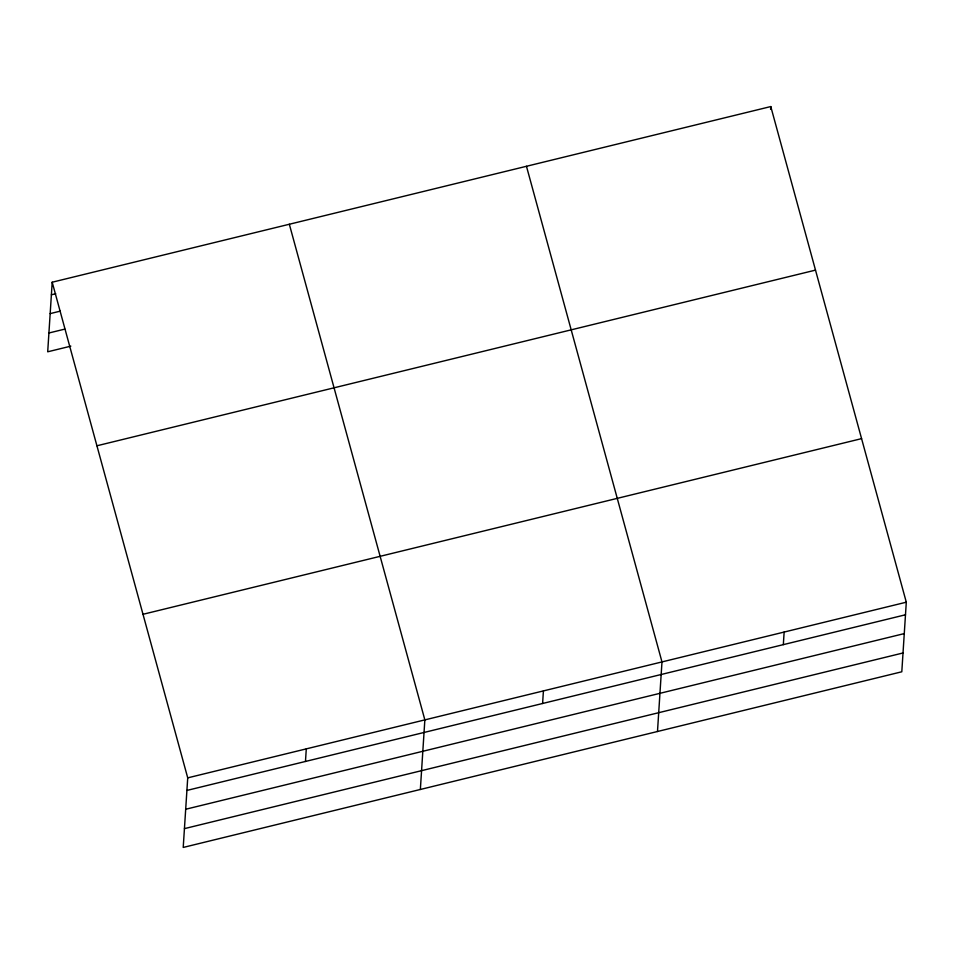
<?xml version="1.0" encoding="UTF-8"?>
<svg xmlns="http://www.w3.org/2000/svg" width="954" height="954" viewBox="0 0 954 954"><rect width="100%" height="100%" fill="white"/><g stroke="black" fill="none" stroke-linecap="round" stroke-linejoin="round"><path stroke-width="1.43" d="M52.196 282.217L187.723 777.856L183.216 847.438L901.804 671.783L906.3 602.201L770.784 106.562L52.196 282.217L47.7 351.799L70.834 346.147M305.471 761.459L306.282 748.878M420.356 789.471L424.852 719.888L289.336 224.25M542.599 703.492L543.41 690.911M657.485 731.503L661.981 661.921L526.465 166.282M770.605 109.364L770.784 106.562M783.329 644.642L784.14 632.061M51.385 294.798L55.726 293.737M50.168 313.616L60.293 311.135M48.916 332.994L64.824 329.106M96.926 445.78L815.503 270.125M142.993 614.293L861.581 438.637M187.723 777.856L906.3 602.201M186.901 790.437L905.489 614.781M185.684 809.254L904.273 633.599M184.432 828.632L903.021 652.977"/></g></svg>
